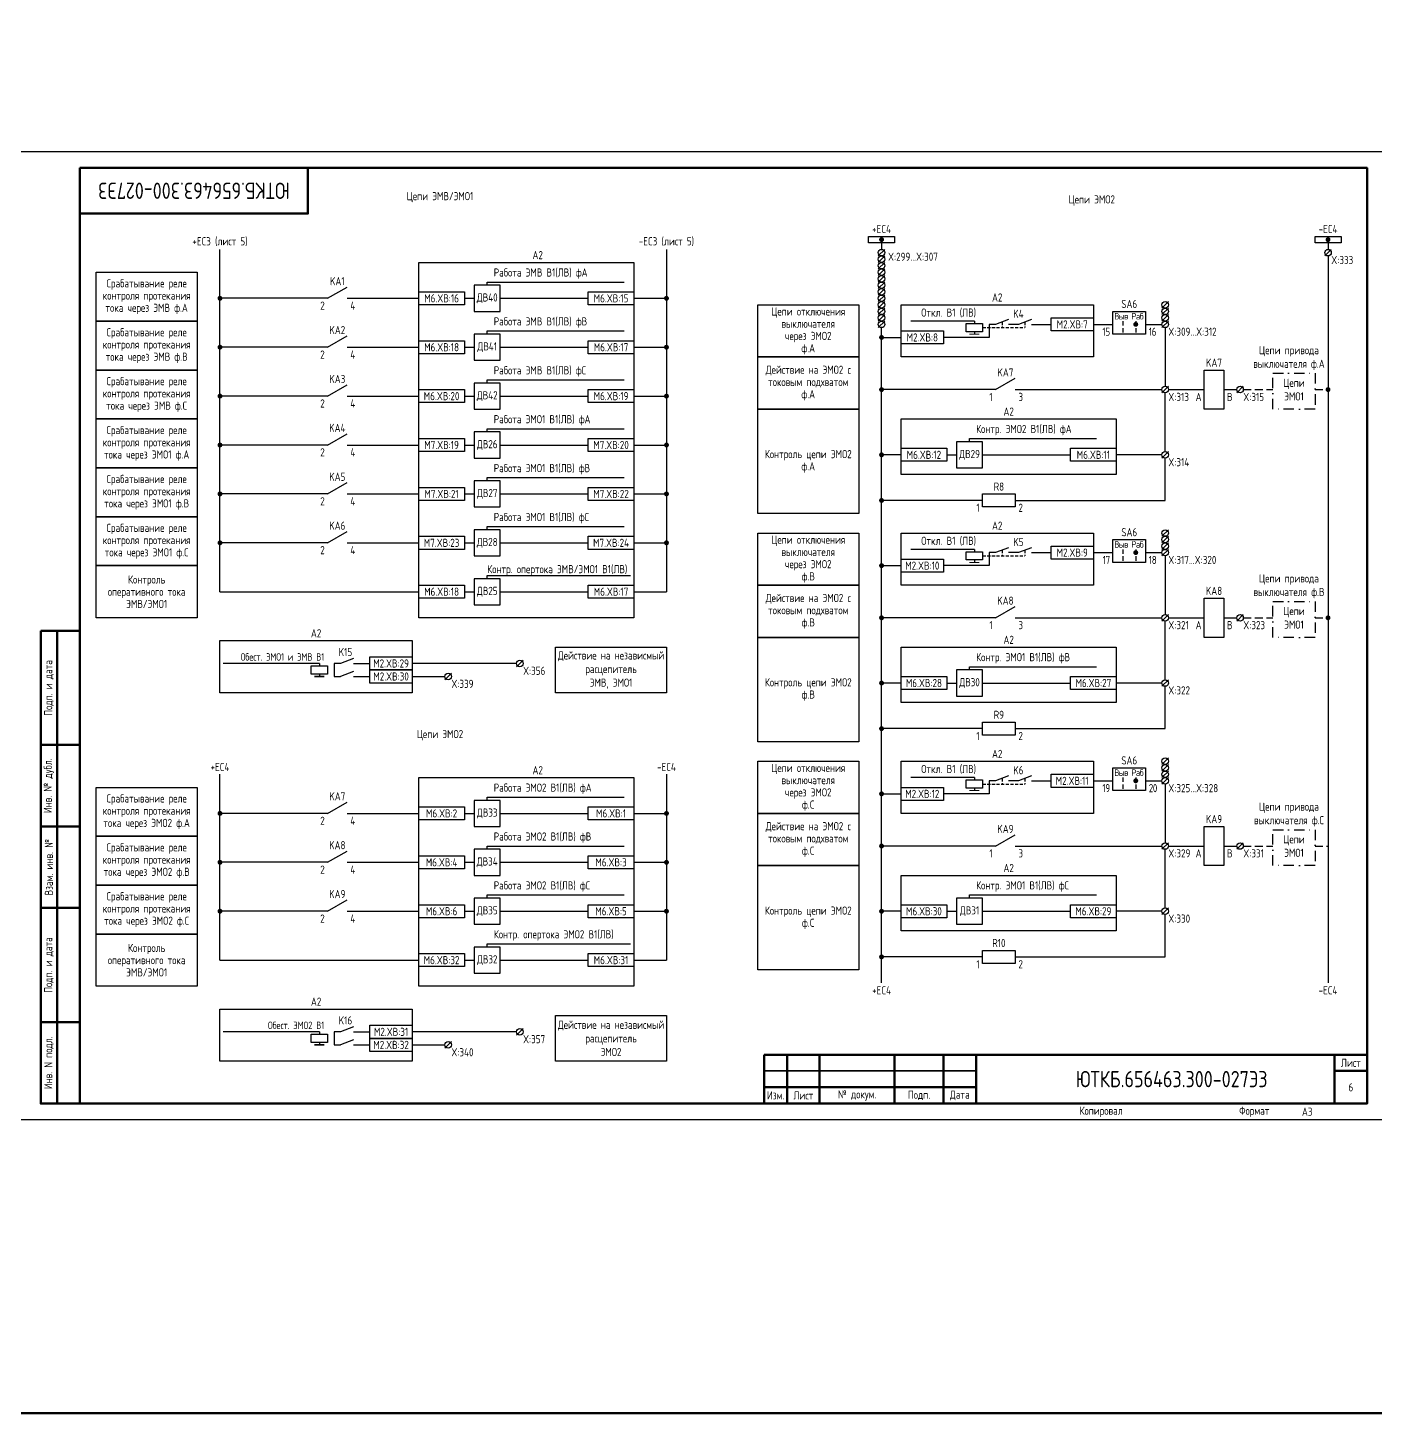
# Model space of a CAD drawing. Header units: millimetres. Extents: x -1117 to 5358, y -90 to 1610.
# Drawn here: x 2104 to 2517.5, y -90 to 335 of the extents above; entities that cross this region are included whole.
import ezdxf

# ---------------------------------------------------------------- set-up
doc = ezdxf.new("R2010")
doc.units = ezdxf.units.MM
doc.linetypes.add('HIDDEN2', pattern=[4.7625, 3.175, -1.5875])
doc.linetypes.add('штрихпунктирная', pattern=[25.4, 12.7, -6.35, 0, -6.35])
doc.styles.add('Gost_type_A', font='GOST_A.TTF')

# ---------------------------------------------------------------- blocks, each defined once
blk = doc.blocks.new('Штамп угловой верхний')
at = {"lineweight": 50}
blk.add_lwpolyline([(0, 0), (70, 0), (70, -14), (0, -14)], close=True, dxfattribs=at)
blk = doc.blocks.new('Формат_А3')
blk.add_lwpolyline([(-420, 297), (0, 297), (0, 0), (-420, 0)], close=True)
at = {"lineweight": 50}
blk.add_lwpolyline([(-400, 292), (-5, 292), (-5, 5), (-400, 5)], close=True, dxfattribs=at)
blk = doc.blocks.new('Штамп левый нижний')
at = {"lineweight": 50}
for points in [[(-12, 145), (-7, 145), (-7, 110), (-12, 110)], [(-7, 145), (0, 145), (0, 110), (-7, 110)], [(-12, 110), (-7, 110), (-7, 85), (-12, 85)], [(-7, 110), (0, 110), (0, 85), (-7, 85)], [(-12, 85), (-7, 85), (-7, 60), (-12, 60)], [(-7, 85), (0, 85), (0, 60), (-7, 60)], [(-12, 60), (-7, 60), (-7, 25), (-12, 25)], [(-7, 60), (0, 60), (0, 25), (-7, 25)], [(-12, 25), (-7, 25), (-7, 0), (-12, 0)], [(-7, 25), (0, 25), (0, 0), (-7, 0)]]:
    blk.add_lwpolyline(points, close=True, dxfattribs=at)
at = {"char_height": 2.5, "attachment_point": 5, "rotation": 90, "style": 'Gost_type_A'}
for s, insert, width in [('Подп. и дата', (-9.5, 127.5), 35), ('Инв. № дубл.', (-9.5, 97.5), 25), ('Взам. инв. №', (-9.5, 72.5), 25), ('Подп. и дата', (-9.5, 42.5), 35), ('Инв. N подл.', (-9.5, 12.5), 25)]:
    blk.add_mtext(s, dxfattribs=dict(at, insert=insert, width=width))
blk = doc.blocks.new('Штамп малый нижний')
at = {"lineweight": 50}
for points in [[(-185, 15), (-178, 15), (-178, 5), (-185, 5)], [(-178, 15), (-168, 15), (-168, 5), (-178, 5)], [(-168, 15), (-145, 15), (-145, 5), (-168, 5)], [(-145, 15), (-130, 15), (-130, 5), (-145, 5)], [(-130, 15), (-120, 15), (-120, 5), (-130, 5)], [(-120, 15), (-10, 15), (-10, 0), (-120, 0)], [(-10, 15), (0, 15), (0, 10), (-10, 10)], [(-10, 10), (0, 10), (0, 0), (-10, 0)], [(-185, 5), (-178, 5), (-178, 0), (-185, 0)], [(-178, 5), (-168, 5), (-168, 0), (-178, 0)], [(-168, 5), (-145, 5), (-145, 0), (-168, 0)], [(-145, 5), (-130, 5), (-130, 0), (-145, 0)], [(-130, 5), (-120, 5), (-120, 0), (-130, 0)]]:
    blk.add_lwpolyline(points, close=True, dxfattribs=at)
for points in [[(-185, 15), (-178, 15), (-178, 10), (-185, 10)], [(-178, 15), (-168, 15), (-168, 10), (-178, 10)], [(-168, 15), (-145, 15), (-145, 10), (-168, 10)], [(-145, 15), (-130, 15), (-130, 10), (-145, 10)], [(-130, 15), (-120, 15), (-120, 10), (-130, 10)], [(-185, 10), (-178, 10), (-178, 5), (-185, 5)], [(-178, 10), (-168, 10), (-168, 5), (-178, 5)], [(-168, 10), (-145, 10), (-145, 5), (-168, 5)], [(-145, 10), (-130, 10), (-130, 5), (-145, 5)], [(-130, 10), (-120, 10), (-120, 5), (-130, 5)]]:
    blk.add_lwpolyline(points, close=True)
at = {"char_height": 2.5, "style": 'Gost_type_A'}
for s, insert, width, attachment_point in [('Лист', (-5, 12.5), 10, 5), ('Изм.', (-181.5, 2.5), 7, 5), ('Лист', (-173, 2.5), 10, 5), ('№ докум.', (-156.5, 2.5), 23, 5), ('Подп.', (-137.5, 2.5), 15, 5), ('Дата', (-125, 2.5), 10, 5), ('Копировал', (-75, -2.53), 13.1202, 6), ('Формат', (-30, -2.53), 13.1202, 6)]:
    blk.add_mtext(s, dxfattribs=dict(at, insert=insert, width=width, attachment_point=attachment_point))
blk = doc.blocks.new('POINT')
at = {"const_width": 0.75}
blk.add_lwpolyline([(-0.375, 0, 1), (0.375, 0, 1)], format="xyb", close=True, dxfattribs=at)
blk = doc.blocks.new('Шинка')
blk.add_lwpolyline([(-4, 1), (4, 1), (4, -1), (-4, -1)], close=True)
blk.add_blockref('POINT', (0, 0))
blk = doc.blocks.new('Переключатель_положение')
for p, q in [((2, 1), (2, -0.34)), ((2, -1.14), (2, -2.49))]:
    blk.add_line(p, q)

msp = doc.modelspace()

# ---------------------------------------------------------------- linework, layer by layer
for p, q in [((2366, 270), (2366, 267)), ((2503, 270), (2503, 267)), ((2163, 162), (2163, 267)), ((2300, 267), (2300, 162)), ((2367, 267), (2365, 265)), ((2367, 265), (2365, 263)), ((2504, 267), (2502, 265)), ((2503, 265), (2503, 42)), ((2367, 263), (2365, 261)), ((2367, 261), (2365, 259)), ((2245, 257), (2287, 257)), ((2245, 256), (2245, 257)), ((2367, 259), (2365, 257)), ((2367, 257), (2365, 255)), ((2367, 255), (2365, 253)), ((2238, 252), (2241, 252)), ((2249, 252), (2276, 252)), ((2290, 252), (2300, 252)), ((2367, 253), (2365, 251)), ((2367, 251), (2365, 249)), ((2454, 251), (2452, 249)), ((2367, 249), (2365, 247)), ((2367, 247), (2365, 245)), ((2454, 249), (2452, 247)), ((2454, 247), (2452, 245)), ((2367, 245), (2365, 243)), ((2366, 42), (2366, 243)), ((2394.5, 245), (2375, 245)), ((2394.5, 245), (2394.5, 244.25)), ((2431, 244), (2437, 244)), ((2447, 244), (2452, 244)), ((2454, 245), (2452, 243)), ((2453, 243), (2453, 225)), ((2245, 242), (2287, 242)), ((2245, 241), (2245, 242)), ((2366, 240), (2372, 240)), ((2394.5, 241.75), (2394.5, 241)), ((2238, 237), (2241, 237)), ((2249, 237), (2276, 237)), ((2290, 237), (2300, 237)), ((2245, 227), (2287, 227)), ((2245, 226), (2245, 227)), ((2401, 224), (2407, 227.46)), ((2238, 222), (2241, 222)), ((2249, 222), (2276, 222)), ((2290, 222), (2300, 222)), ((2401, 224), (2366, 224)), ((2407, 224), (2452, 224)), ((2454, 225), (2452, 223)), ((2453, 204.99), (2453, 223)), ((2454, 224), (2465, 224)), ((2471, 224), (2475, 224)), ((2477, 225), (2475, 223)), ((2196, 207), (2202, 210.46)), ((2245, 212), (2287, 212)), ((2245, 211), (2245, 212)), ((2393, 209), (2432, 209)), ((2393, 208), (2393, 209)), ((2196, 207), (2163, 207)), ((2202, 207), (2224, 207)), ((2238, 207), (2241, 207)), ((2249, 207), (2276, 207)), ((2290, 207), (2300, 207)), ((2454, 204.99), (2452, 202.99)), ((2372, 203.99), (2366, 203.99)), ((2386, 203.99), (2389, 203.99)), ((2397, 203.99), (2424, 203.99)), ((2452, 203.99), (2438, 203.99)), ((2453, 200.99), (2453, 202.99)), ((2453, 190), (2453, 200.99)), ((2245, 197), (2287, 197)), ((2245, 196), (2245, 197)), ((2196, 192), (2163, 192)), ((2196, 192), (2202, 195.46)), ((2202, 192), (2224, 192)), ((2238, 192), (2241, 192)), ((2249, 192), (2276, 192)), ((2290, 192), (2300, 192)), ((2397, 190), (2366, 190)), ((2407, 190), (2453, 190)), ((2196, 177), (2202, 180.46)), ((2245, 182), (2287, 182)), ((2245, 181), (2245, 182)), ((2454, 181), (2452, 179)), ((2454, 179), (2452, 177)), ((2196, 177), (2163, 177)), ((2202, 177), (2224, 177)), ((2238, 177), (2241, 177)), ((2249, 177), (2276, 177)), ((2290, 177), (2300, 177)), ((2394.5, 175), (2375, 175)), ((2394.5, 175), (2394.5, 174.25)), ((2454, 177), (2452, 175)), ((2454, 175), (2452, 173)), ((2394.5, 171.75), (2394.5, 171)), ((2431, 174), (2437, 174)), ((2447, 174), (2452, 174)), ((2453, 173), (2453, 155)), ((2245, 167), (2289, 167)), ((2245, 166), (2245, 167)), ((2366, 170), (2372, 170)), ((2163, 162), (2224, 162)), ((2238, 162), (2241, 162)), ((2249, 162), (2276, 162)), ((2290, 162), (2300, 162)), ((2401, 154), (2407, 157.46)), ((2401, 154), (2366, 154)), ((2407, 154), (2452, 154)), ((2454, 155), (2452, 153)), ((2454, 154), (2465, 154)), ((2471, 154), (2475, 154)), ((2477, 155), (2475, 153)), ((2453, 134.99), (2453, 153)), ((2393, 139), (2432, 139)), ((2393, 138), (2393, 139)), ((2372, 133.99), (2366, 133.99)), ((2386, 133.99), (2389, 133.99)), ((2397, 133.99), (2424, 133.99)), ((2452, 133.99), (2438, 133.99)), ((2454, 134.99), (2452, 132.99)), ((2453, 130.99), (2453, 132.99)), ((2453, 120), (2453, 130.99)), ((2397, 120), (2366, 120)), ((2407, 120), (2453, 120)), ((2454, 111), (2452, 109)), ((2454, 109), (2452, 107)), ((2454, 107), (2452, 105)), ((2163, 49), (2163, 106)), ((2299.99, 106), (2299.99, 49)), ((2394.5, 105), (2375, 105)), ((2394.5, 105), (2394.5, 104.25)), ((2431, 104), (2437, 104)), ((2447, 104), (2452, 104)), ((2454, 105), (2452, 103)), ((2453, 103), (2453, 85)), ((2245, 99), (2287, 99)), ((2245, 98), (2245, 99)), ((2366, 100), (2372, 100)), ((2394.5, 101.75), (2394.5, 101)), ((2196, 94), (2163, 94)), ((2196, 94), (2202, 97.46)), ((2202, 94), (2224, 94)), ((2238, 94), (2241, 94)), ((2249, 94), (2276, 94)), ((2290, 94), (2300, 94)), ((2401, 84), (2407, 87.46)), ((2196, 79), (2202, 82.46)), ((2245, 84), (2287, 84)), ((2245, 83), (2245, 84)), ((2401, 84), (2366, 84)), ((2407, 84), (2452, 84)), ((2454, 85), (2452, 83)), ((2453, 64.99), (2453, 83)), ((2454, 84), (2465, 84)), ((2471, 84), (2475, 84)), ((2477, 85), (2475, 83)), ((2196, 79), (2163, 79)), ((2202, 79), (2224, 79)), ((2238, 79), (2241, 79)), ((2249, 79), (2276, 79)), ((2290, 79), (2300, 79)), ((2245, 69), (2287, 69)), ((2245, 68), (2245, 69)), ((2393, 69), (2432, 69)), ((2393, 68), (2393, 69)), ((2196, 64), (2163, 64)), ((2196, 64), (2202, 67.46)), ((2202, 64), (2224, 64)), ((2238, 64), (2241, 64)), ((2249, 64), (2276, 64)), ((2290, 64), (2300, 64)), ((2372, 63.99), (2366, 63.99)), ((2386, 63.99), (2389, 63.99)), ((2397, 63.99), (2424, 63.99)), ((2452, 63.99), (2438, 63.99)), ((2454, 64.99), (2452, 62.99)), ((2453, 60.99), (2453, 62.99)), ((2453, 49.99), (2453, 60.99)), ((2245, 54), (2289, 54)), ((2245, 53), (2245, 54)), ((2163, 49), (2224, 49)), ((2238, 49), (2241, 49)), ((2249, 49), (2276, 49)), ((2290, 49), (2299.99, 49)), ((2397, 49.99), (2366, 49.99)), ((2407, 49.99), (2453, 49.99))]:
    msp.add_line(p, q)
at = {"color": 6}
for p, q in [((2196, 252), (2202, 255.46)), ((2196, 252), (2163, 252)), ((2202, 252), (2224, 252)), ((2196, 237), (2202, 240.46)), ((2196, 237), (2163, 237)), ((2202, 237), (2224, 237)), ((2196, 222), (2202, 225.46)), ((2196, 222), (2163, 222)), ((2202, 222), (2224, 222)), ((2256.01, 141), (2254.01, 139)), ((2193.5, 140), (2164, 140)), ((2193.5, 140), (2193.5, 139.25)), ((2193.5, 136.75), (2193.5, 136)), ((2254, 140), (2222, 140)), ((2234.01, 137), (2232.01, 135)), ((2222, 136), (2232, 136)), ((2193.5, 27), (2164, 27)), ((2193.5, 27), (2193.5, 26.25)), ((2254, 27), (2222, 27)), ((2256.01, 28), (2254.01, 26)), ((2193.5, 23.75), (2193.5, 23)), ((2222, 23), (2232, 23)), ((2234.01, 24), (2232.01, 22))]:
    msp.add_line(p, q, dxfattribs=at)
at = {"linetype": 'HIDDEN2', "ltscale": 0.3}
for p, q in [((2397, 243), (2410, 243)), ((2403, 244.75), (2403, 243.07)), ((2410, 244.75), (2410, 243)), ((2403, 174.75), (2403, 173.07)), ((2410, 174.75), (2410, 173)), ((2397, 173), (2410, 173)), ((2397, 103), (2410, 103)), ((2403, 104.75), (2403, 103.07)), ((2410, 104.75), (2410, 103))]:
    msp.add_line(p, q, dxfattribs=at)
at = {"linetype": 'Continuous', "lineweight": 25, "ltscale": 1.08}
for p, q in [((2401, 244), (2399, 244)), ((2399, 244), (2399, 240)), ((2408, 244), (2405, 244)), ((2412, 244), (2418, 244)), ((2399, 240), (2385, 240)), ((2401, 174), (2399, 174)), ((2399, 174), (2399, 170)), ((2408, 174), (2405, 174)), ((2412, 174), (2418, 174)), ((2399, 170), (2385, 170)), ((2401, 104), (2399, 104)), ((2399, 104), (2399, 100)), ((2408, 104), (2405, 104)), ((2412, 104), (2418, 104)), ((2399, 100), (2385, 100))]:
    msp.add_line(p, q, dxfattribs=at)
at = {"linetype": 'Continuous', "lineweight": 25, "ltscale": 4.32}
for p, q in [((2405, 245.5), (2401, 244)), ((2412, 245.5), (2408, 244)), ((2405, 175.5), (2401, 174)), ((2412, 175.5), (2408, 174)), ((2405, 105.5), (2401, 104)), ((2412, 105.5), (2408, 104))]:
    msp.add_line(p, q, dxfattribs=at)
at = {"linetype": 'HIDDEN2', "ltscale": 0.75}
for p, q in [((2477, 224), (2486.11, 224)), ((2499, 224), (2503, 224)), ((2477, 154), (2486.11, 154)), ((2499, 154), (2503, 154)), ((2477, 84), (2486.11, 84)), ((2499, 84), (2503, 84))]:
    msp.add_line(p, q, dxfattribs=at)
at = {"color": 6, "ltscale": 4.32}
for p, q in [((2204, 141.5), (2200, 140)), ((2204, 137.5), (2200, 136)), ((2204, 28.5), (2200, 27)), ((2204, 24.5), (2200, 23))]:
    msp.add_line(p, q, dxfattribs=at)
at = {"color": 6, "ltscale": 1.08}
for p, q in [((2200, 140), (2198, 140)), ((2198, 140), (2198, 136)), ((2198, 136), (2200, 136)), ((2204, 140), (2209, 140)), ((2204, 136), (2209, 136)), ((2200, 27), (2198, 27)), ((2198, 27), (2198, 23)), ((2204, 27), (2209, 27)), ((2198, 23), (2200, 23)), ((2204, 23), (2209, 23))]:
    msp.add_line(p, q, dxfattribs=at)
at = {"color": 6, "lineweight": 53}
msp.add_lwpolyline([(-1117.42, 1610), (5358, 1610), (5358, -90), (-1117.42, -90)], close=True, dxfattribs=at)
at = {"lineweight": 25}
for points in [[(2156, 245), (2125, 245), (2125, 260), (2156, 260)], [(2359, 234), (2328, 234), (2328, 250), (2359, 250)], [(2156, 230), (2125, 230), (2125, 245), (2156, 245)], [(2359, 218), (2328, 218), (2328, 234), (2359, 234)], [(2156, 215), (2125, 215), (2125, 230), (2156, 230)], [(2359, 186), (2328, 186), (2328, 218), (2359, 218)], [(2156, 200), (2125, 200), (2125, 215), (2156, 215)], [(2156, 185), (2125, 185), (2125, 200), (2156, 200)], [(2156, 170), (2125, 170), (2125, 185), (2156, 185)], [(2359, 164), (2328, 164), (2328, 180), (2359, 180)], [(2156, 154), (2125, 154), (2125, 170), (2156, 170)], [(2359, 148), (2328, 148), (2328, 164), (2359, 164)], [(2359, 116), (2328, 116), (2328, 148), (2359, 148)], [(2359, 94), (2328, 94), (2328, 110), (2359, 110)], [(2156, 87), (2125, 87), (2125, 102), (2156, 102)], [(2359, 78), (2328, 78), (2328, 94), (2359, 94)], [(2156, 72), (2125, 72), (2125, 87), (2156, 87)], [(2359, 45.99), (2328, 45.99), (2328, 78), (2359, 78)], [(2156, 57), (2125, 57), (2125, 72), (2156, 72)], [(2156, 41), (2125, 41), (2125, 57), (2156, 57)]]:
    msp.add_lwpolyline(points, close=True, dxfattribs=at)
for points in [[(2224, 263), (2290, 263), (2290, 154), (2224, 154)], [(2224, 254), (2238, 254), (2238, 250), (2224, 250)], [(2276, 254), (2290, 254), (2290, 250), (2276, 250)], [(2372, 250), (2431, 250), (2431, 234), (2372, 234)], [(2437, 248), (2447, 248), (2447, 241), (2437, 241)], [(2397, 244.25), (2397, 241.75), (2392, 241.75), (2392, 244.25)], [(2418, 246), (2431, 246), (2431, 242), (2418, 242)], [(2224, 239), (2238, 239), (2238, 235), (2224, 235)], [(2276, 239), (2290, 239), (2290, 235), (2276, 235)], [(2372, 242), (2385, 242), (2385, 238), (2372, 238)], [(2465, 230), (2471, 230), (2471, 218), (2465, 218)], [(2224, 224), (2238, 224), (2238, 220), (2224, 220)], [(2276, 224), (2290, 224), (2290, 220), (2276, 220)], [(2372, 215), (2438, 215), (2438, 198), (2372, 198)], [(2224, 209), (2238, 209), (2238, 205), (2224, 205)], [(2276, 209), (2290, 209), (2290, 205), (2276, 205)], [(2372, 206), (2386, 206), (2386, 202), (2372, 202)], [(2424, 206), (2438, 206), (2438, 202), (2424, 202)], [(2224, 194), (2238, 194), (2238, 190), (2224, 190)], [(2276, 194), (2290, 194), (2290, 190), (2276, 190)], [(2397, 192), (2407, 192), (2407, 188), (2397, 188)], [(2224, 179), (2238, 179), (2238, 175), (2224, 175)], [(2276, 179), (2290, 179), (2290, 175), (2276, 175)], [(2372, 180), (2431, 180), (2431, 164), (2372, 164)], [(2418, 176), (2431, 176), (2431, 172), (2418, 172)], [(2437, 178), (2447, 178), (2447, 171), (2437, 171)], [(2372, 172), (2385, 172), (2385, 168), (2372, 168)], [(2397, 174.25), (2397, 171.75), (2392, 171.75), (2392, 174.25)], [(2224, 164), (2238, 164), (2238, 160), (2224, 160)], [(2276, 164), (2290, 164), (2290, 160), (2276, 160)], [(2465, 160), (2471, 160), (2471, 148), (2465, 148)], [(2372, 145), (2438, 145), (2438, 128), (2372, 128)], [(2372, 136), (2386, 136), (2386, 132), (2372, 132)], [(2424, 136), (2438, 136), (2438, 132), (2424, 132)], [(2397, 122), (2407, 122), (2407, 118), (2397, 118)], [(2372, 110), (2431, 110), (2431, 94), (2372, 94)], [(2437, 108), (2447, 108), (2447, 101), (2437, 101)], [(2224, 105), (2290, 105), (2290, 41), (2224, 41)], [(2397, 104.25), (2397, 101.75), (2392, 101.75), (2392, 104.25)], [(2418, 106), (2431, 106), (2431, 102), (2418, 102)], [(2372, 102), (2385, 102), (2385, 98), (2372, 98)], [(2224, 96), (2238, 96), (2238, 92), (2224, 92)], [(2276, 96), (2290, 96), (2290, 92), (2276, 92)], [(2465, 90), (2471, 90), (2471, 78), (2465, 78)], [(2224, 81), (2238, 81), (2238, 77), (2224, 77)], [(2276, 81), (2290, 81), (2290, 77), (2276, 77)], [(2372, 75), (2438, 75), (2438, 57.99), (2372, 57.99)], [(2224, 66), (2238, 66), (2238, 62), (2224, 62)], [(2276, 66), (2290, 66), (2290, 62), (2276, 62)], [(2372, 66), (2386, 66), (2386, 61.99), (2372, 61.99)], [(2424, 66), (2438, 66), (2438, 61.99), (2424, 61.99)], [(2397, 51.99), (2407, 51.99), (2407, 47.99), (2397, 47.99)], [(2224, 51), (2238, 51), (2238, 47), (2224, 47)], [(2276, 51), (2290, 51), (2290, 47), (2276, 47)]]:
    msp.add_lwpolyline(points, close=True)
at = {"ltscale": 4}
for points in [[(2241, 248), (2249, 248), (2249, 256), (2241, 256)], [(2241, 233), (2249, 233), (2249, 241), (2241, 241)], [(2241, 218), (2249, 218), (2249, 226), (2241, 226)], [(2241, 203), (2249, 203), (2249, 211), (2241, 211)], [(2389, 200), (2397, 200), (2397, 208), (2389, 208)], [(2241, 188), (2249, 188), (2249, 196), (2241, 196)], [(2241, 173), (2249, 173), (2249, 181), (2241, 181)], [(2241, 158), (2249, 158), (2249, 166), (2241, 166)], [(2389, 130), (2397, 130), (2397, 138), (2389, 138)], [(2241, 90), (2249, 90), (2249, 98), (2241, 98)], [(2241, 75), (2249, 75), (2249, 83), (2241, 83)], [(2241, 60), (2249, 60), (2249, 68), (2241, 68)], [(2389, 59.99), (2397, 59.99), (2397, 68), (2389, 68)], [(2241, 45), (2249, 45), (2249, 53), (2241, 53)]]:
    msp.add_lwpolyline(points, close=True, dxfattribs=at)
at = {"lineweight": 18}
for points in [[(2396, 241), (2393, 241)], [(2396, 171), (2393, 171)], [(2396, 101), (2393, 101)]]:
    msp.add_lwpolyline(points, close=True, dxfattribs=at)
at = {"linetype": 'штрихпунктирная', "ltscale": 0.25}
for points in [[(2486.11, 229), (2499, 229), (2499, 218), (2486.11, 218)], [(2486.11, 159), (2499, 159), (2499, 148), (2486.11, 148)], [(2486.11, 89), (2499, 89), (2499, 78), (2486.11, 78)]]:
    msp.add_lwpolyline(points, close=True, dxfattribs=at)
at = {"color": 6}
for points in [[(2163, 147), (2222, 147), (2222, 131), (2163, 131)], [(2209, 142), (2222, 142), (2222, 138), (2209, 138)], [(2196, 139.25), (2196, 136.75), (2191, 136.75), (2191, 139.25)], [(2209, 138), (2222, 138), (2222, 134), (2209, 134)], [(2195, 136), (2192, 136)], [(2163, 34), (2222, 34), (2222, 18), (2163, 18)], [(2196, 26.25), (2196, 23.75), (2191, 23.75), (2191, 26.25)], [(2209, 29), (2222, 29), (2222, 25), (2209, 25)], [(2195, 23), (2192, 23)], [(2209, 25), (2222, 25), (2222, 21), (2209, 21)]]:
    msp.add_lwpolyline(points, close=True, dxfattribs=at)
at = {"color": 6, "lineweight": 25}
for points in [[(2300, 131), (2266, 131), (2266, 145), (2300, 145)], [(2300, 18), (2266, 18), (2266, 32), (2300, 32)]]:
    msp.add_lwpolyline(points, close=True, dxfattribs=at)
for centre in [(2366, 266), (2366, 264), (2503, 266), (2366, 262), (2366, 260), (2366, 258), (2366, 256), (2366, 254), (2366, 252), (2366, 250), (2453, 250), (2366, 248), (2366, 246), (2453, 248), (2453, 246), (2366, 244), (2453, 244), (2453, 224), (2476, 224), (2453, 203.99), (2453, 180), (2453, 178), (2453, 176), (2453, 174), (2453, 154), (2476, 154), (2453, 133.99), (2453, 110), (2453, 108), (2453, 106), (2453, 104), (2453, 84), (2476, 84), (2453, 63.99)]:
    msp.add_circle(centre, 1)
at = {"color": 6}
for centre in [(2255.01, 140), (2233.01, 136), (2255.01, 27), (2233.01, 23)]:
    msp.add_circle(centre, 1, dxfattribs=at)

# ---------------------------------------------------------------- block references
at = {"color": 1}
for name, p in [('Формат_А3', (2520, 0)), ('Штамп левый нижний', (2120, 5)), ('Штамп малый нижний', (2515, 5))]:
    msp.add_blockref(name, p, dxfattribs=at)
for name, p in [('Штамп угловой верхний', (2120, 292)), ('Шинка', (2366, 270)), ('Шинка', (2503, 270)), ('POINT', (2163, 252)), ('POINT', (2300, 252)), ('Переключатель_положение', (2438, 244)), ('POINT', (2444, 244)), ('Переключатель_положение', (2442, 244)), ('POINT', (2366, 240)), ('POINT', (2163, 237)), ('POINT', (2300, 237)), ('POINT', (2163, 222)), ('POINT', (2300, 222)), ('POINT', (2366, 224)), ('POINT', (2503, 224)), ('POINT', (2163, 207)), ('POINT', (2300, 207)), ('POINT', (2366, 203.99)), ('POINT', (2163, 192)), ('POINT', (2300, 192)), ('POINT', (2366, 190)), ('POINT', (2163, 177)), ('POINT', (2300, 177)), ('Переключатель_положение', (2438, 174)), ('POINT', (2444, 174)), ('Переключатель_положение', (2442, 174)), ('POINT', (2366, 170)), ('POINT', (2366, 154)), ('POINT', (2503, 154)), ('POINT', (2366, 133.99)), ('POINT', (2366, 120)), ('Переключатель_положение', (2438, 104)), ('POINT', (2444, 104)), ('Переключатель_положение', (2442, 104)), ('POINT', (2366, 100)), ('POINT', (2163, 94)), ('POINT', (2300, 94)), ('POINT', (2366, 84)), ('POINT', (2163, 79)), ('POINT', (2300, 79)), ('POINT', (2163, 64)), ('POINT', (2300, 64)), ('POINT', (2366, 63.99)), ('POINT', (2366, 49.99))]:
    msp.add_blockref(name, p)

# ---------------------------------------------------------------- texts
at = {"insert": (2155, 285), "char_height": 5, "width": 70, "attachment_point": 5, "rotation": 180, "style": 'Gost_type_A'}
msp.add_mtext('ЮТКБ.656463.300-027Э3', dxfattribs=at)
at = {"lineweight": 25, "char_height": 2.5, "line_spacing_factor": 0.9, "style": 'Gost_type_A'}
for s, insert, width, attachment_point in [('Цепи ЭМВ/ЭМО1', (2230.5, 283), 136.998, 5), ('Цепи ЭМО2', (2430.5, 282), 136.998, 5), ('A2', (2260.49, 264), 59, 8), ('X:299...X:307', (2368, 266), 16, 1), ('X:333', (2504, 265), 8, 1), ('Срабатывание реле контроля протекания тока через ЭМВ ф.А', (2140.5, 252.5), 31, 5), ('A2', (2401.49, 251), 59, 8), ('Цепи отключения выключателя\\Pчерез ЭМО2\\Pф.А', (2343.5, 242), 31, 5), ('Срабатывание реле контроля протекания тока через ЭМВ ф.В', (2140.5, 237.5), 31, 5), ('X:309...X:312', (2454, 243), 8.9978, 1), ('Действие на ЭМО2 с токовым подхватом\\Pф.А', (2343.5, 226), 31, 5), ('Срабатывание реле контроля протекания тока через ЭМВ ф.С', (2140.5, 222.5), 31, 5), ('X:313', (2454, 223), 8.9978, 1), ('X:315', (2477, 223), 8, 1), ('A2', (2405, 216), 65.9942, 8), ('Срабатывание реле контроля протекания тока через ЭМО1 ф.А', (2140.5, 207.5), 31, 5), ('Контроль цепи ЭМО2\\Pф.А', (2343.5, 202), 31, 5), ('X:314', (2454, 202.99), 8, 1), ('Срабатывание реле контроля протекания тока через ЭМО1 ф.В', (2140.5, 192.5), 31, 5), ('R8', (2402, 193), 10, 8), ('{\\T0.9;1}', (2396, 189), 5, 3), ('{\\T0.9;2}', (2408, 189), 5, 1), ('Срабатывание реле контроля протекания тока через ЭМО1 ф.С', (2140.5, 177.5), 31, 5), ('A2', (2401.49, 181), 59, 8), ('Цепи отключения выключателя\\Pчерез ЭМО2\\Pф.В', (2343.5, 172), 31, 5), ('X:317...X:320', (2454, 173), 8.9978, 1), ('Контроль\\Pоперативного тока \\PЭМВ/ЭМО1', (2140.5, 162), 31, 5), ('Действие на ЭМО2 с токовым подхватом\\Pф.В', (2343.5, 156), 31, 5), ('X:321', (2454, 153), 8.9978, 1), ('X:323', (2477, 153), 8, 1), ('A2', (2405, 146), 65.9942, 8), ('Контроль цепи ЭМО2\\Pф.В', (2343.5, 132), 31, 5), ('X:322', (2454, 132.99), 8, 1), ('R9', (2402, 123), 10, 8), ('Цепи ЭМО2', (2230.5, 118), 136.998, 5), ('{\\T0.9;1}', (2396, 119), 5, 3), ('{\\T0.9;2}', (2408, 119), 5, 1), ('A2', (2401.49, 111), 59, 8), ('A2', (2260.49, 106), 59, 8), ('Цепи отключения выключателя\\Pчерез ЭМО2\\Pф.C', (2343.5, 102), 31, 5), ('X:325...X:328', (2454, 103), 8.9978, 1), ('Срабатывание реле контроля протекания тока через ЭМО2 ф.А', (2140.5, 94.5), 31, 5), ('Действие на ЭМО2 с токовым подхватом\\Pф.C', (2343.5, 86), 31, 5), ('Срабатывание реле контроля протекания тока через ЭМО2 ф.В', (2140.5, 79.5), 31, 5), ('X:329', (2454, 83), 8.9978, 1), ('X:331', (2477, 83), 8, 1), ('A2', (2405, 76), 65.9942, 8), ('Срабатывание реле контроля протекания тока через ЭМО2 ф.С', (2140.5, 64.5), 31, 5), ('Контроль цепи ЭМО2\\Pф.C', (2343.5, 61.99), 31, 5), ('X:330', (2454, 62.99), 8, 1), ('R10', (2402, 52.99), 10, 8), ('Контроль\\Pоперативного тока \\PЭМВ/ЭМО1', (2140.5, 49), 31, 5), ('{\\T0.9;1}', (2396, 48.99), 5, 3), ('{\\T0.9;2}', (2408, 48.99), 5, 1)]:
    msp.add_mtext(s, dxfattribs=dict(at, insert=insert, width=width, attachment_point=attachment_point))
at = {"style": 'Gost_type_A'}
for s, insert, char_height, width, attachment_point in [('+EC4', (2366, 272), 2.5, 10, 8), ('-EC4', (2503, 272), 2.5, 10, 8), ('+EC3 (лист 5)', (2163, 268), 2.5, 18, 8), ('-EC3 (лист 5)', (2299.99, 268), 2.5, 18, 8), ('M6.XВ:16', (2231, 252), 2.5, 14, 5), ('ДВ40', (2245, 252), 2.5, 7.9998, 5), ('M6.XВ:15', (2283, 252), 2.5, 14, 5), ('SA6', (2442, 249), 2.5, 10, 8), ('Откл. B1 (ЛВ) ', (2395, 247.5), 2.5, 21.0044, 6), ('K4', (2407.99, 246), 2.5, 6, 8), ('{\\T0.9;Выв}', (2439.5, 246.5), 2, 5, 5), ('{\\T0.9;Раб}', (2444.5, 246.5), 2, 5, 5), ('М2.XВ:7', (2424.5, 244), 2.5, 13, 5), ('{\\T0.9;15}', (2436, 243), 2.5, 5, 3), ('{\\T0.9;16}', (2448, 243), 2.5, 5, 1), ('M6.XВ:18', (2231, 237), 2.5, 14, 5), ('ДВ41', (2245, 237), 2.5, 7.9998, 5), ('M6.XВ:17', (2283, 237), 2.5, 14, 5), ('М2.XВ:8', (2378.5, 240), 2.5, 13, 5), ('Цепи привода\\Pвыключателя ф.А', (2491, 230), 2.5, 23, 8), ('KA7', (2404, 228), 2.5, 18, 8), ('KA7', (2468, 231), 2.5, 18, 8), ('Цепи\\PЭМО1', (2492.55, 224), 2.5, 12.8936, 5), ('M6.XВ:20', (2231, 222), 2.5, 14, 5), ('ДВ42', (2245, 222), 2.5, 7.9998, 5), ('M6.XВ:19', (2283, 222), 2.5, 14, 5), ('{\\T0.9;1}', (2400, 223), 2.5, 5, 3), ('{\\T0.9;3}', (2408, 223), 2.5, 5, 1), ('{\\T0.9;А}', (2464, 223), 2.5, 5, 3), ('{\\T0.9;B}', (2472, 223), 2.5, 5, 1), ('KA4', (2199, 211), 2.5, 18, 8), ('Контр. ЭМО2 В1(ЛВ) фА', (2395, 210), 2.5, 35.7119, 7), ('M7.XВ:19', (2231, 207), 2.5, 14, 5), ('ДВ26', (2245, 207), 2.5, 7.9998, 5), ('M7.XВ:20', (2283, 207), 2.5, 14, 5), ('{\\T0.9;2}', (2195, 206), 2.5, 5, 3), ('{\\T0.9;4}', (2203, 206), 2.5, 5, 1), ('{\\C0;M6.XВ:12}', (2379, 203.99), 2.5, 14, 5), ('ДВ29', (2393, 203.99), 2.5, 7.9998, 5), ('{\\C0;M6.XВ:11}', (2431, 203.99), 2.5, 14, 5), ('KA5', (2199, 196), 2.5, 18, 8), ('M7.XВ:21', (2231, 192), 2.5, 14, 5), ('ДВ27', (2245, 192), 2.5, 7.9998, 5), ('M7.XВ:22', (2283, 192), 2.5, 14, 5), ('{\\T0.9;2}', (2195, 191), 2.5, 5, 3), ('{\\T0.9;4}', (2203, 191), 2.5, 5, 1), ('KA6', (2199, 181), 2.5, 18, 8), ('ДВ28', (2245, 177), 2.5, 7.9998, 5), ('Откл. B1 (ЛВ) ', (2395, 177.5), 2.5, 21.0044, 6), ('K5', (2407.99, 176), 2.5, 6, 8), ('SA6', (2442, 179), 2.5, 10, 8), ('{\\T0.9;2}', (2195, 176), 2.5, 5, 3), ('{\\T0.9;4}', (2203, 176), 2.5, 5, 1), ('M7.XВ:23', (2231, 177), 2.5, 14, 5), ('M7.XВ:24', (2283, 177), 2.5, 14, 5), ('М2.XВ:9', (2424.5, 174), 2.5, 13, 5), ('{\\T0.9;Выв}', (2439.5, 176.5), 2, 5, 5), ('{\\T0.9;Раб}', (2444.5, 176.5), 2, 5, 5), ('М2.XВ:10', (2378.5, 170), 2.5, 13, 5), ('{\\T0.9;17}', (2436, 173), 2.5, 5, 3), ('{\\T0.9;18}', (2448, 173), 2.5, 5, 1), ('Цепи привода\\Pвыключателя ф.В', (2491, 160), 2.5, 23, 8), ('M6.XВ:18', (2231, 162), 2.5, 14, 5), ('ДВ25', (2245, 162), 2.5, 7.9998, 5), ('M6.XВ:17', (2283, 162), 2.5, 14, 5), ('KA8', (2468, 161), 2.5, 18, 8), ('KA8', (2404, 158), 2.5, 18, 8), ('Цепи\\PЭМО1', (2492.55, 154), 2.5, 12.8936, 5), ('{\\T0.9;3}', (2408, 153), 2.5, 5, 1), ('{\\T0.9;1}', (2400, 153), 2.5, 5, 3), ('{\\T0.9;А}', (2464, 153), 2.5, 5, 3), ('{\\T0.9;B}', (2472, 153), 2.5, 5, 1), ('\\pxt11;Контр. ЭМО1 В1(ЛВ) фВ', (2395, 140), 2.5, 35.7119, 7), ('{\\C0;M6.XВ:28}', (2379, 133.99), 2.5, 14, 5), ('ДВ30', (2393, 133.99), 2.5, 7.9998, 5), ('{\\C0;M6.XВ:27}', (2431, 133.99), 2.5, 14, 5), ('SA6', (2442, 109), 2.5, 10, 8), ('+EC4', (2163, 107), 2.5, 18, 8), ('-EC4', (2299.99, 107), 2.5, 18, 8), ('Откл. B1 (ЛВ) ', (2395, 107.5), 2.5, 21.0044, 6), ('K6', (2407.99, 106), 2.5, 6, 8), ('{\\T0.9;Выв}', (2439.5, 106.5), 2, 5, 5), ('{\\T0.9;Раб}', (2444.5, 106.5), 2, 5, 5), ('М2.XВ:11', (2424.5, 104), 2.5, 13, 5), ('{\\T0.9;19}', (2436, 103), 2.5, 5, 3), ('{\\T0.9;20}', (2448, 103), 2.5, 5, 1), ('KA7', (2199, 98), 2.5, 18, 8), ('М2.XВ:12', (2378.5, 100), 2.5, 13, 5), ('M6.XВ:2', (2231, 94), 2.5, 14, 5), ('ДВ33', (2245, 94), 2.5, 7.9998, 5), ('M6.XВ:1', (2283, 94), 2.5, 14, 5), ('KA9', (2468, 91), 2.5, 18, 8), ('Цепи привода\\Pвыключателя ф.С', (2491, 90), 2.5, 23, 8), ('{\\T0.9;2}', (2195, 93), 2.5, 5, 3), ('{\\T0.9;4}', (2203, 93), 2.5, 5, 1), ('KA9', (2404, 88), 2.5, 18, 8), ('KA8', (2199, 83), 2.5, 18, 8), ('Цепи\\PЭМО1', (2492.55, 84), 2.5, 12.8936, 5), ('{\\T0.9;1}', (2400, 83), 2.5, 5, 3), ('{\\T0.9;3}', (2408, 83), 2.5, 5, 1), ('{\\T0.9;А}', (2464, 83), 2.5, 5, 3), ('{\\T0.9;B}', (2472, 83), 2.5, 5, 1), ('{\\T0.9;2}', (2195, 78), 2.5, 5, 3), ('{\\T0.9;4}', (2203, 78), 2.5, 5, 1), ('M6.XВ:4', (2231, 79), 2.5, 14, 5), ('ДВ34', (2245, 79), 2.5, 7.9998, 5), ('M6.XВ:3', (2283, 79), 2.5, 14, 5), ('\\pxt11;Контр. ЭМО1 В1(ЛВ) фС', (2395, 70), 2.5, 35.7119, 7), ('KA9', (2199, 68), 2.5, 18, 8), ('M6.XВ:6', (2231, 64), 2.5, 14, 5), ('ДВ35', (2245, 64), 2.5, 7.9998, 5), ('M6.XВ:5', (2283, 64), 2.5, 14, 5), ('{\\C0;M6.XВ:30}', (2379, 63.99), 2.5, 14, 5), ('ДВ31', (2393, 63.99), 2.5, 7.9998, 5), ('{\\C0;M6.XВ:29}', (2431, 63.99), 2.5, 14, 5), ('{\\T0.9;2}', (2195, 63), 2.5, 5, 3), ('{\\T0.9;4}', (2203, 63), 2.5, 5, 1), ('M6.XВ:32', (2231, 49), 2.5, 14, 5), ('ДВ32', (2245, 49), 2.5, 7.9998, 5), ('M6.XВ:31', (2283, 49), 2.5, 14, 5), ('+EC4', (2366, 41), 2.5, 18, 2), ('-EC4', (2502.99, 41), 2.5, 18, 2), ('ЮТКБ.656463.300-027Э3', (2455, 12.5), 5, 120, 5), ('6', (2510, 10), 2.5, 10, 5), ('A3', (2495, 2.5), 2.5, 20, 4)]:
    msp.add_mtext(s, dxfattribs=dict(at, insert=insert, char_height=char_height, width=width, attachment_point=attachment_point))
at = {"color": 6, "char_height": 2.5, "style": 'Gost_type_A'}
for s, insert, width, attachment_point in [('Работа ЭМВ В1(ЛВ) фА', (2247, 258), 40.9997, 7), ('KA1', (2199, 256), 18, 8), ('{\\T0.9;2}', (2195, 251), 5, 3), ('{\\T0.9;4}', (2203, 251), 5, 1), ('KA2', (2199, 241), 18, 8), ('Работа ЭМВ В1(ЛВ) фВ', (2247, 243), 40.9997, 7), ('{\\T0.9;2}', (2195, 236), 5, 3), ('{\\T0.9;4}', (2203, 236), 5, 1), ('Работа ЭМВ В1(ЛВ) фС', (2247, 228), 40.9997, 7), ('KA3', (2199, 226), 18, 8), ('{\\T0.9;2}', (2195, 221), 5, 3), ('{\\T0.9;4}', (2203, 221), 5, 1), ('{\\C256;Работа ЭМО1 В1(ЛВ) фА}', (2247, 213), 40.9997, 7), ('{\\C256;Работа ЭМО1 В1(ЛВ) фВ}', (2247, 198), 40.9997, 7), ('{\\C256;Работа ЭМО1 В1(ЛВ) фС}', (2247, 183), 40.9997, 7), ('{\\C256;Контр. опертока ЭМВ/ЭМО1 В1(ЛВ)}', (2245, 167), 45.9997, 7), ('K15', (2201.5, 143.5), 5, 5), ('{\\H0.91667x;Обест. ЭМО1 и ЭМВ В1}', (2195, 142), 31.0015, 6), ('M2.XВ:29', (2215.5, 140), 13, 5), ('Действие на независмый расцепитель\\PЭМВ, ЭМО1', (2283, 138), 33.999, 5), ('M2.XВ:30', (2215.5, 136), 13, 5), ('{\\C256;Работа ЭМО2 В1(ЛВ) фА}', (2247, 100), 40.9997, 7), ('{\\C256;Работа ЭМО2 В1(ЛВ) фВ}', (2247, 85), 40.9997, 7), ('{\\C256;Работа ЭМО2 В1(ЛВ) фС}', (2247, 70), 40.9997, 7), ('{\\C256;Контр. опертока ЭМО2 В1(ЛВ)}', (2247, 55), 45.9997, 7), ('{\\H0.91667x;Обест. ЭМО2 В1}', (2195, 29), 31.0015, 6), ('K16', (2201.5, 30.5), 5, 5), ('Действие на независмый расцепитель\\PЭМО2', (2283, 25), 33.998, 5), ('M2.XВ:31', (2215.5, 27), 13, 5), ('M2.XВ:32', (2215.5, 23), 13, 5)]:
    msp.add_mtext(s, dxfattribs=dict(at, insert=insert, width=width, attachment_point=attachment_point))
at = {"color": 6, "lineweight": 25, "char_height": 2.5, "line_spacing_factor": 0.9, "style": 'Gost_type_A'}
for s, insert, width, attachment_point in [('A2', (2192.5, 148), 59, 8), ('X:356', (2256.01, 139), 8, 1), ('X:339', (2234.01, 135), 8, 1), ('A2', (2192.5, 35), 59, 8), ('X:357', (2256.01, 26), 8, 1), ('X:340', (2234.01, 22), 8, 1)]:
    msp.add_mtext(s, dxfattribs=dict(at, insert=insert, width=width, attachment_point=attachment_point))

doc.saveas('drawing.dxf')
